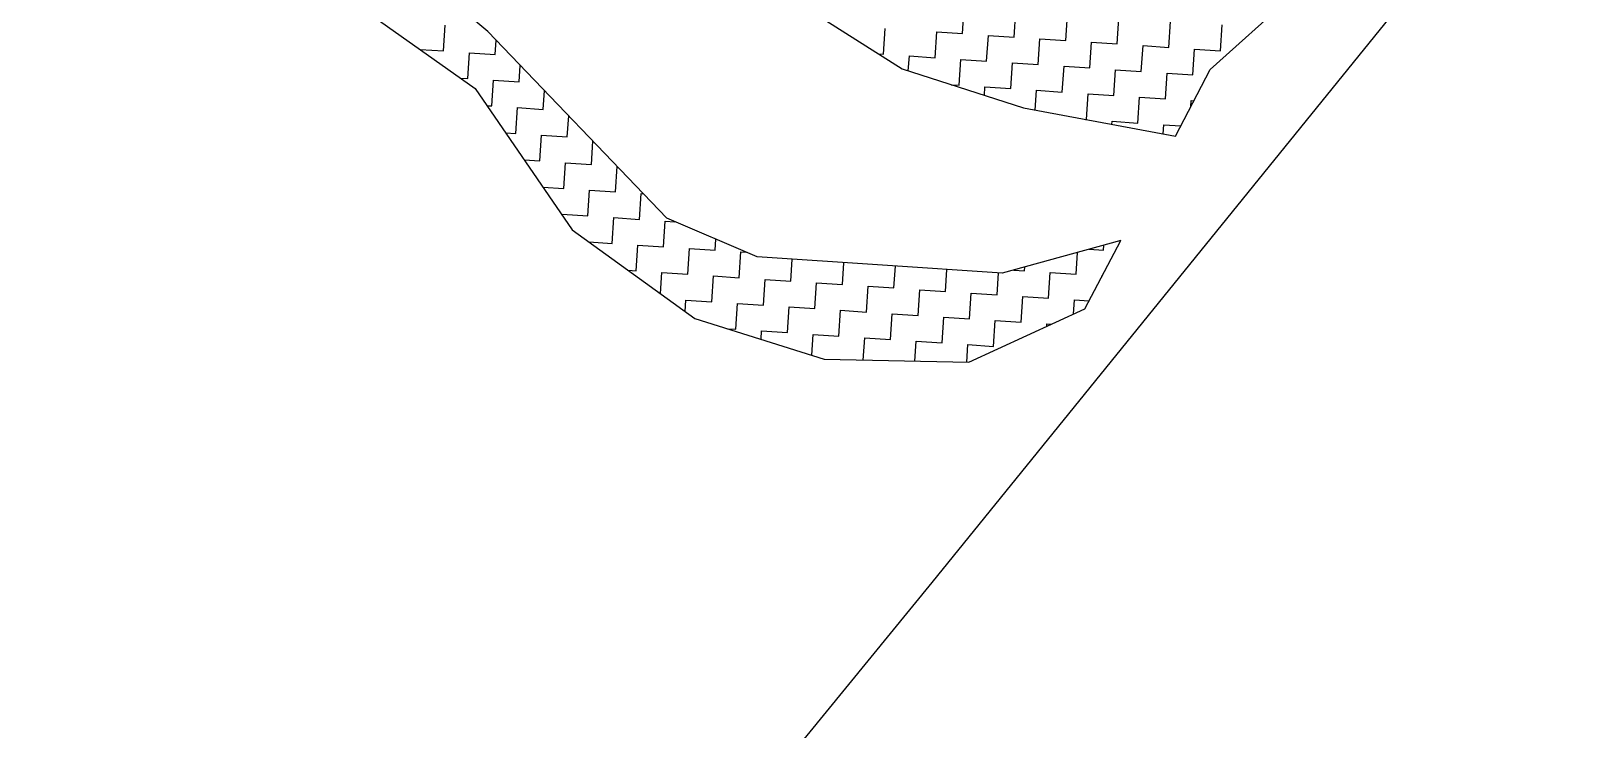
# Model space of a CAD drawing. Header units: metres. Extents: x 286068 to 287358, y 2005630 to 2007098.
# Drawn here: x 286666.9 to 286861, y 2005767.6 to 2005855.4 of the extents above; entities that cross this region are included whole.
import ezdxf

# ---------------------------------------------------------------- set-up
doc = ezdxf.new("R2010")
doc.units = ezdxf.units.M
doc.layers.add('POLY_HATCH', color=12, linetype='Continuous')
doc.layers.add('V_BOUND_LINE', color=7, linetype='Continuous')

msp = doc.modelspace()

# ---------------------------------------------------------------- linework, layer by layer
at = {"layer": 'POLY_HATCH'}
for p, q in [((286815.21, 2005850.51), (286857.56, 2005888.74)), ((286724.35, 2005855.33), (286692.42, 2005882.2)), ((286696.89, 2005866.45), (286722.79, 2005848.15)), ((286754.4, 2005864.64), (286776.45, 2005850.6)), ((286746.87, 2005831.83), (286724.35, 2005855.33)), ((286776.45, 2005850.6), (286791.74, 2005845.69)), ((286810.83, 2005842.15), (286815.21, 2005850.51)), ((286722.79, 2005848.15), (286734.96, 2005830.36)), ((286791.74, 2005845.69), (286810.83, 2005842.15)), ((286734.96, 2005830.36), (286750.41, 2005819.22)), ((286758.24, 2005826.95), (286746.87, 2005831.83)), ((286803.96, 2005829.03), (286789.06, 2005824.91)), ((286799.45, 2005820.41), (286803.96, 2005829.03)), ((286773.99, 2005825.91), (286758.24, 2005826.95)), ((286789.06, 2005824.91), (286773.99, 2005825.91)), ((286750.41, 2005819.22), (286766.66, 2005814.1)), ((286784.84, 2005813.7), (286799.45, 2005820.41)), ((286766.66, 2005814.1), (286784.84, 2005813.7))]:
    msp.add_line(p, q, dxfattribs=at)
at = {"layer": 'POLY_HATCH', "linetype": 'Continuous'}
for p, q in [((286784.07, 2005855.04), (286784.28, 2005858.28)), ((286790.55, 2005854.61), (286790.76, 2005857.85)), ((286718.8, 2005852.86), (286719.01, 2005856.1)), ((286774.13, 2005852.44), (286774.34, 2005855.68)), ((286797.03, 2005854.18), (286797.25, 2005857.42)), ((286803.52, 2005853.75), (286803.73, 2005856.99)), ((286810, 2005853.31), (286810.22, 2005856.56)), ((286816.48, 2005852.88), (286816.7, 2005856.13)), ((286725.28, 2005852.43), (286725.4, 2005854.23)), ((286780.61, 2005852.01), (286780.82, 2005855.25)), ((286780.82, 2005855.25), (286784.07, 2005855.04)), ((286787.09, 2005851.58), (286787.31, 2005854.82)), ((286787.31, 2005854.82), (286790.55, 2005854.61)), ((286793.58, 2005851.15), (286793.79, 2005854.39)), ((286793.79, 2005854.39), (286797.03, 2005854.18)), ((286800.06, 2005850.72), (286800.28, 2005853.96)), ((286800.28, 2005853.96), (286803.52, 2005853.75)), ((286715.85, 2005853.05), (286718.8, 2005852.86)), ((286721.83, 2005849.4), (286722.04, 2005852.64)), ((286722.04, 2005852.64), (286725.28, 2005852.43)), ((286773.5, 2005852.48), (286774.13, 2005852.44)), ((286777.24, 2005850.35), (286777.37, 2005852.23)), ((286777.37, 2005852.23), (286780.61, 2005852.01)), ((286783.64, 2005848.55), (286783.85, 2005851.79)), ((286783.85, 2005851.79), (286787.09, 2005851.58)), ((286806.54, 2005850.29), (286806.76, 2005853.53)), ((286806.76, 2005853.53), (286810, 2005853.31)), ((286813.03, 2005849.86), (286813.24, 2005853.1)), ((286813.24, 2005853.1), (286816.48, 2005852.88)), ((286728.31, 2005848.97), (286728.45, 2005851.05)), ((286790.12, 2005848.12), (286790.33, 2005851.36)), ((286790.33, 2005851.36), (286793.58, 2005851.15)), ((286796.6, 2005847.69), (286796.82, 2005850.93)), ((286796.82, 2005850.93), (286800.06, 2005850.72)), ((286803.09, 2005847.26), (286803.3, 2005850.5)), ((286803.3, 2005850.5), (286806.54, 2005850.29)), ((286809.57, 2005846.83), (286809.79, 2005850.07)), ((286809.79, 2005850.07), (286813.03, 2005849.86)), ((286720.94, 2005849.46), (286721.83, 2005849.4)), ((286724.85, 2005845.94), (286725.07, 2005849.18)), ((286725.07, 2005849.18), (286728.31, 2005848.97)), ((286731.34, 2005845.51), (286731.49, 2005847.87)), ((286782.62, 2005848.62), (286783.64, 2005848.55)), ((286786.81, 2005847.27), (286786.88, 2005848.34)), ((286786.88, 2005848.34), (286790.12, 2005848.12)), ((286793.2, 2005845.42), (286793.36, 2005847.91)), ((286793.36, 2005847.91), (286796.6, 2005847.69)), ((286724.27, 2005845.98), (286724.85, 2005845.94)), ((286799.63, 2005844.24), (286799.84, 2005847.48)), ((286799.84, 2005847.48), (286803.09, 2005847.26)), ((286806.11, 2005843.8), (286806.33, 2005847.05)), ((286806.33, 2005847.05), (286809.57, 2005846.83)), ((286812.76, 2005845.83), (286812.81, 2005846.62)), ((286812.81, 2005846.62), (286813.16, 2005846.59)), ((286727.88, 2005842.49), (286728.09, 2005845.73)), ((286728.09, 2005845.73), (286731.34, 2005845.51)), ((286734.36, 2005842.06), (286734.54, 2005844.7)), ((286799.54, 2005844.24), (286799.63, 2005844.24)), ((286802.85, 2005843.63), (286802.87, 2005844.02)), ((286802.87, 2005844.02), (286806.11, 2005843.8)), ((286726.6, 2005842.57), (286727.88, 2005842.49)), ((286730.91, 2005839.03), (286731.12, 2005842.27)), ((286731.12, 2005842.27), (286734.36, 2005842.06)), ((286809.28, 2005842.43), (286809.36, 2005843.59)), ((286809.36, 2005843.59), (286811.51, 2005843.45)), ((286737.39, 2005838.6), (286737.58, 2005841.52)), ((286728.94, 2005839.16), (286730.91, 2005839.03)), ((286733.93, 2005835.57), (286734.15, 2005838.81)), ((286734.15, 2005838.81), (286737.39, 2005838.6)), ((286740.42, 2005835.14), (286740.63, 2005838.34)), ((286731.27, 2005835.75), (286733.93, 2005835.57)), ((286736.96, 2005832.11), (286737.17, 2005835.36)), ((286737.17, 2005835.36), (286740.42, 2005835.14)), ((286743.44, 2005831.68), (286743.66, 2005834.93)), ((286743.66, 2005834.93), (286743.92, 2005834.91)), ((286733.71, 2005832.19), (286733.72, 2005832.33)), ((286733.72, 2005832.33), (286736.96, 2005832.11)), ((286739.99, 2005828.66), (286740.2, 2005831.9)), ((286740.2, 2005831.9), (286743.44, 2005831.68)), ((286746.47, 2005828.23), (286746.68, 2005831.47)), ((286746.68, 2005831.47), (286747.9, 2005831.39)), ((286737.05, 2005828.85), (286739.99, 2005828.66)), ((286743.01, 2005825.2), (286743.23, 2005828.44)), ((286743.23, 2005828.44), (286746.47, 2005828.23)), ((286752.95, 2005827.8), (286753.04, 2005829.18)), ((286801.8, 2005827.81), (286801.84, 2005828.44)), ((286749.5, 2005824.77), (286749.71, 2005828.01)), ((286749.71, 2005828.01), (286752.95, 2005827.8)), ((286755.98, 2005824.34), (286756.19, 2005827.58)), ((286756.19, 2005827.58), (286756.88, 2005827.54)), ((286762.46, 2005823.91), (286762.65, 2005826.66)), ((286798.34, 2005824.78), (286798.52, 2005827.53)), ((286799.98, 2005827.93), (286801.8, 2005827.81)), ((286742.02, 2005825.27), (286743.01, 2005825.2)), ((286746.08, 2005822.34), (286746.25, 2005824.99)), ((286746.25, 2005824.99), (286749.5, 2005824.77)), ((286752.52, 2005821.31), (286752.74, 2005824.56)), ((286752.74, 2005824.56), (286755.98, 2005824.34)), ((286768.95, 2005823.48), (286769.13, 2005826.23)), ((286775.43, 2005823.05), (286775.61, 2005825.8)), ((286781.91, 2005822.62), (286782.1, 2005825.37)), ((286788.4, 2005822.19), (286788.58, 2005824.94)), ((286790.5, 2005825.3), (286791.85, 2005825.21)), ((286791.85, 2005825.21), (286791.89, 2005825.69)), ((286794.88, 2005821.76), (286795.1, 2005825)), ((286795.1, 2005825), (286798.34, 2005824.78)), ((286801.57, 2005824.47), (286801.58, 2005824.57)), ((286801.58, 2005824.57), (286801.63, 2005824.57)), ((286759.01, 2005820.88), (286759.22, 2005824.12)), ((286759.22, 2005824.12), (286762.46, 2005823.91)), ((286765.49, 2005820.45), (286765.7, 2005823.69)), ((286765.7, 2005823.69), (286768.95, 2005823.48)), ((286771.97, 2005820.02), (286772.19, 2005823.26)), ((286772.19, 2005823.26), (286775.43, 2005823.05)), ((286778.46, 2005819.59), (286778.67, 2005822.83)), ((286778.67, 2005822.83), (286781.91, 2005822.62)), ((286749.19, 2005820.1), (286749.28, 2005821.53)), ((286749.28, 2005821.53), (286752.52, 2005821.31)), ((286755.55, 2005817.86), (286755.76, 2005821.1)), ((286755.76, 2005821.1), (286759.01, 2005820.88)), ((286762.03, 2005817.43), (286762.25, 2005820.67)), ((286762.25, 2005820.67), (286765.49, 2005820.45)), ((286784.94, 2005819.16), (286785.16, 2005822.4)), ((286785.16, 2005822.4), (286788.4, 2005822.19)), ((286791.42, 2005818.73), (286791.64, 2005821.97)), ((286791.64, 2005821.97), (286794.88, 2005821.76)), ((286798, 2005819.75), (286798.12, 2005821.54)), ((286798.12, 2005821.54), (286799.98, 2005821.42)), ((286768.52, 2005817), (286768.73, 2005820.24)), ((286768.73, 2005820.24), (286771.97, 2005820.02)), ((286775, 2005816.57), (286775.22, 2005819.81)), ((286775.22, 2005819.81), (286778.46, 2005819.59)), ((286781.48, 2005816.13), (286781.7, 2005819.38)), ((286781.7, 2005819.38), (286784.94, 2005819.16)), ((286787.97, 2005815.7), (286788.18, 2005818.95)), ((286788.18, 2005818.95), (286791.42, 2005818.73)), ((286754.52, 2005817.92), (286755.55, 2005817.86)), ((286758.72, 2005816.6), (286758.79, 2005817.64)), ((286758.79, 2005817.64), (286762.03, 2005817.43)), ((286765.1, 2005814.59), (286765.27, 2005817.21)), ((286765.27, 2005817.21), (286768.52, 2005817)), ((286771.57, 2005813.99), (286771.76, 2005816.78)), ((286771.76, 2005816.78), (286775, 2005816.57)), ((286794.65, 2005818.21), (286794.67, 2005818.52)), ((286794.67, 2005818.52), (286795.24, 2005818.48)), ((286778.08, 2005813.85), (286778.24, 2005816.35)), ((286778.24, 2005816.35), (286781.48, 2005816.13)), ((286784.58, 2005813.71), (286784.73, 2005815.92)), ((286784.73, 2005815.92), (286787.97, 2005815.7))]:
    msp.add_line(p, q, dxfattribs=at)
at = {"layer": 'V_BOUND_LINE'}
for p, q in [((286902.51, 2005937.07), (286780.19, 2005786)), ((286780.19, 2005786), (286660.44, 2005639.37))]:
    msp.add_line(p, q, dxfattribs=at)

doc.saveas('drawing.dxf')
